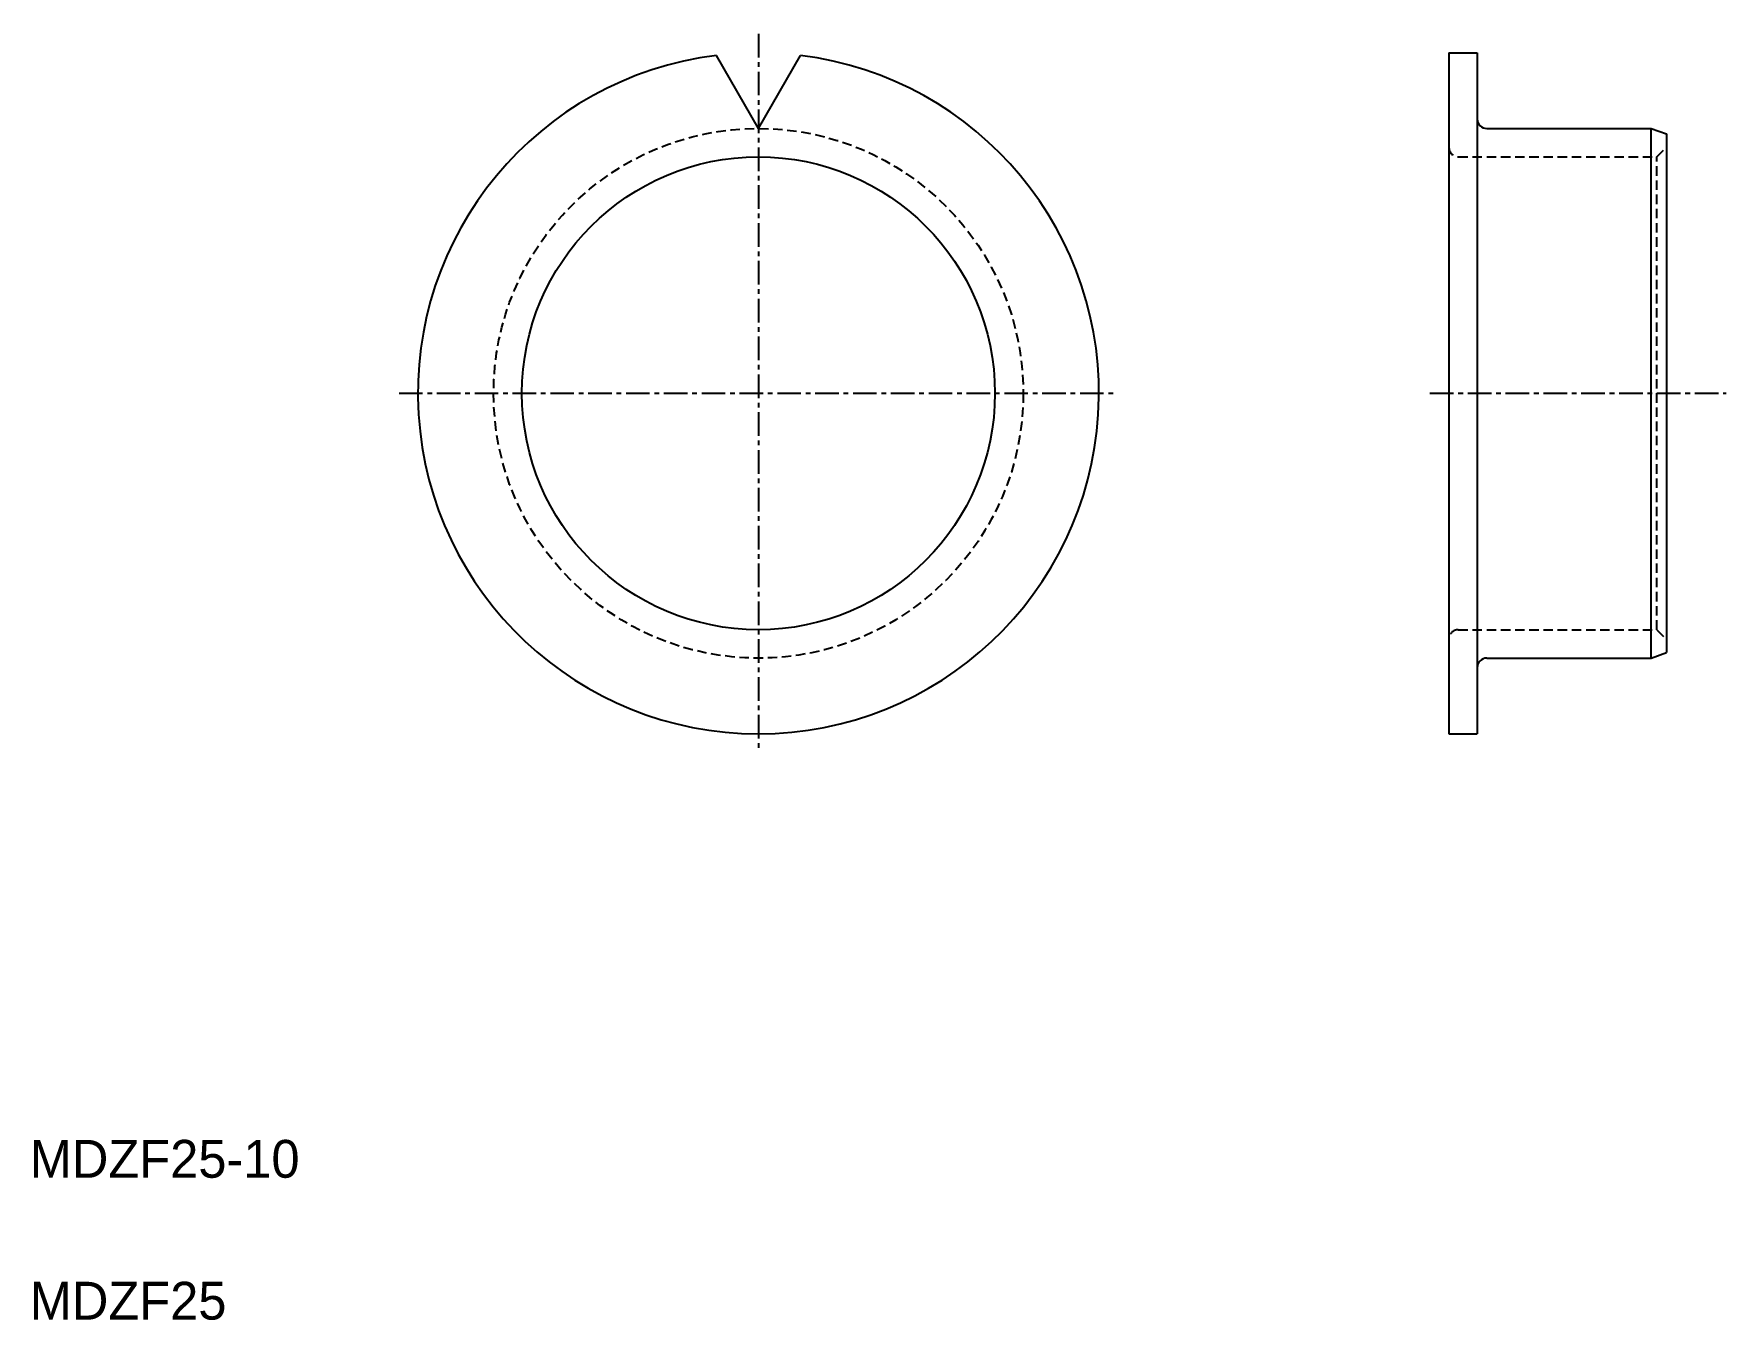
# Model space of a CAD drawing. Extents: x 10.2 to 99.7, y 10 to 78.
import ezdxf

# ---------------------------------------------------------------- set-up
doc = ezdxf.new("R2010")
doc.units = 0
doc.linetypes.add('CENTER', pattern=[2, 1.25, -0.25, 0.25, -0.25])
doc.linetypes.add('DASHED', pattern=[0.75, 0.5, -0.25])
doc.layers.get('0').update_dxf_attribs({"linetype": 'CONTINUOUS'})
doc.layers.add('CENTER', color=1, linetype='CENTER')

msp = doc.modelspace()

# ---------------------------------------------------------------- linework, layer by layer
at = {"color": 7, "linetype": 'CONTINUOUS'}
for p, q in [((85.021, 76.967), (85.021, 40.967)), ((85.021, 76.967), (86.521, 76.967)), ((86.521, 76.967), (86.521, 40.967)), ((48.523, 72.967), (46.302, 76.83)), ((48.523, 72.967), (50.744, 76.83)), ((87.021, 72.967), (95.721, 72.967)), ((95.721, 44.967), (95.721, 72.967)), ((95.721, 72.967), (96.521, 72.676)), ((96.521, 72.676), (96.521, 45.258)), ((85.021, 67.967), (85.021, 67.967)), ((85.021, 58.967), (85.021, 58.967)), ((87.021, 44.967), (95.721, 44.967)), ((95.721, 44.967), (96.521, 45.258)), ((85.021, 40.967), (86.521, 40.967))]:
    msp.add_line(p, q, dxfattribs=at)
at = {"color": 3, "linetype": 'DASHED'}
for p, q in [((96.021, 71.467), (96.521, 71.967)), ((85.521, 71.467), (96.021, 71.467)), ((96.021, 46.467), (96.021, 71.467)), ((85.521, 46.467), (96.021, 46.467)), ((96.021, 46.467), (96.521, 45.967))]:
    msp.add_line(p, q, dxfattribs=at)
msp.add_circle((48.523, 58.967), 14, dxfattribs=at)
at = {"color": 7, "linetype": 'CONTINUOUS'}
msp.add_circle((48.523, 58.967), 12.5, dxfattribs=at)
for centre, radius, start, end in [((48.523, 58.967), 18, 97.08834, 82.91166), ((87.021, 73.467), 0.5, 180, 270), ((87.021, 44.467), 0.5, 90, 180)]:
    msp.add_arc(centre, radius, start, end, dxfattribs=at)
at = {"color": 3, "linetype": 'DASHED'}
for centre, start, end in [((85.521, 71.967), 180, 270), ((85.521, 45.967), 90, 180)]:
    msp.add_arc(centre, 0.5, start, end, dxfattribs=at)
at = {"layer": 'CENTER', "color": 1, "linetype": 'CENTER'}
for p, q in [((48.523, 77.967), (48.523, 39.967)), ((29.523, 58.967), (67.523, 58.967)), ((84.021, 58.967), (99.68, 58.967))]:
    msp.add_line(p, q, dxfattribs=at)

# ---------------------------------------------------------------- texts
at = {"color": 7, "linetype": 'CONTINUOUS'}
for s, p in [('MDZF25-10', (10, 17.5)), ('MDZF25', (10, 10))]:
    msp.add_text(s, height=2, dxfattribs=at).set_placement(p)

doc.saveas('drawing.dxf')
